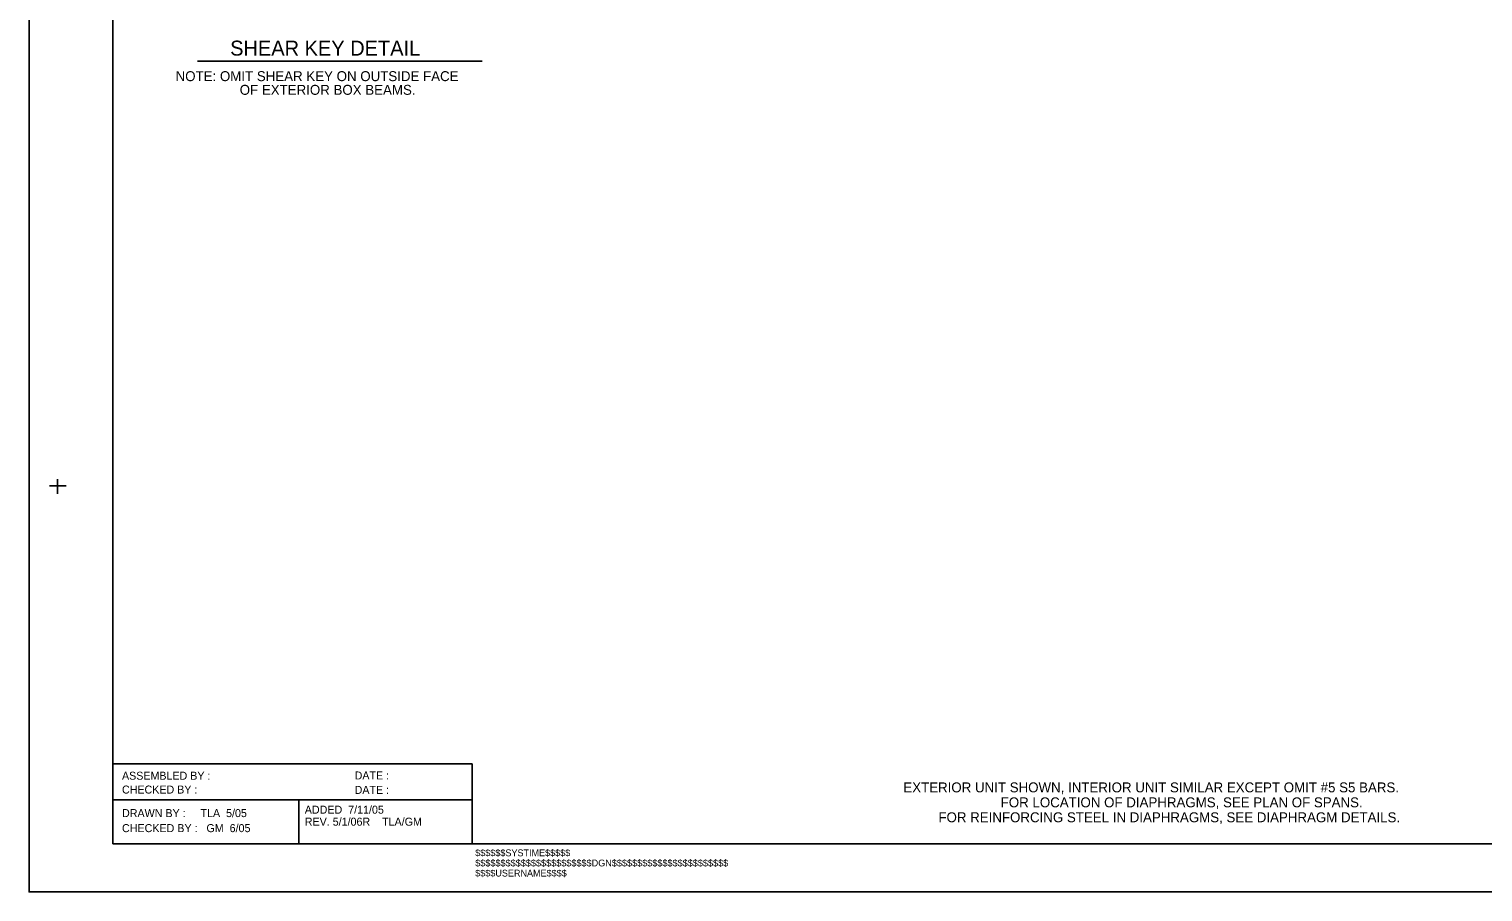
# Model space of a CAD drawing. Extents: x 1269527.1 to 1269560.2, y 874064.2 to 874087.8.
# Drawn here: x 1269527.11 to 1269545.39, y 874064.17 to 874075.02 of the extents above; entities that cross this region are included whole.
import ezdxf

# ---------------------------------------------------------------- set-up
doc = ezdxf.new("R2010")
doc.units = 0
for name, color, linetype in [('Plan Sheet', 7, 'Continuous'), ('Plan Sheet CELL', 7, 'Continuous'), ('Plot Label CELL', 7, 'Continuous'), ('Plot Shape CELL', 7, 'Continuous'), ('Subtitle Text', 7, 'Continuous'), ('Text', 7, 'Continuous')]:
    doc.layers.add(name, color=color, linetype=linetype)

msp = doc.modelspace()

# ---------------------------------------------------------------- linework, layer by layer
at = {"layer": 'Plan Sheet'}
for p, q in [((1269528.169, 874065.778), (1269532.685, 874065.778)), ((1269532.685, 874064.773), (1269532.685, 874065.778)), ((1269532.685, 874065.325), (1269528.169, 874065.325)), ((1269530.506, 874064.773), (1269530.506, 874065.325)), ((1269528.169, 874064.773), (1269532.685, 874064.773))]:
    msp.add_line(p, q, dxfattribs=at)
at = {"layer": 'Plan Sheet CELL'}
for p, q in [((1269528.169, 874064.773), (1269528.169, 874085.773)), ((1269527.472, 874069.174), (1269527.472, 874069.356)), ((1269527.37, 874069.274), (1269527.58, 874069.274)), ((1269528.169, 874064.773), (1269560.169, 874064.773)), ((1269527.115, 874064.167), (1269527.115, 874064.167))]:
    msp.add_line(p, q, dxfattribs=at)
at = {"layer": 'Plot Shape CELL'}
msp.add_lwpolyline([(1269527.115, 874086.167), (1269560.178, 874086.167), (1269560.178, 874064.167), (1269527.115, 874064.167)], close=True, dxfattribs=at)
at = {"layer": 'Subtitle Text'}
msp.add_line((1269532.81, 874074.611), (1269529.232, 874074.611), dxfattribs=at)

# ---------------------------------------------------------------- texts
at = {"layer": 'Plan Sheet'}
for s, height, p in [('ASSEMBLED BY :', 0.10039, (1269528.283, 874065.578)), ('DATE :', 0.1004, (1269531.208, 874065.581)), ('CHECKED BY :', 0.10039, (1269528.283, 874065.404)), ('DATE :', 0.1004, (1269531.208, 874065.4)), ('DRAWN BY :     TLA  5/05', 0.10062, (1269528.283, 874065.108)), ('ADDED  7/11/05', 0.10059, (1269530.581, 874065.151)), ('CHECKED BY :   GM  6/05', 0.10062, (1269528.283, 874064.919)), ('REV. 5/1/06R    TLA/GM', 0.10059, (1269530.581, 874065))]:
    msp.add_text(s, height=height, dxfattribs=at).set_placement(p)
at = {"layer": 'Plot Label CELL'}
for s, height, p in [('$$$$$$SYSTIME$$$$$', 0.08504, (1269532.724, 874064.616)), ('$$$$$$$$$$$$$$$$$$$$$$$DGN$$$$$$$$$$$$$$$$$$$$$$$', 0.08556, (1269532.724, 874064.488)), ('$$$$USERNAME$$$$', 0.08504, (1269532.724, 874064.361))]:
    msp.add_text(s, height=height, dxfattribs=at).set_placement(p)
at = {"layer": 'Subtitle Text'}
msp.add_text('SHEAR KEY DETAIL', height=0.18802, dxfattribs=at).set_placement((1269529.643, 874074.682))
at = {"layer": 'Text'}
for s, p in [('NOTE: OMIT SHEAR KEY ON OUTSIDE FACE', (1269528.957, 874074.361)), ('OF EXTERIOR BOX BEAMS.', (1269529.763, 874074.189)), ('EXTERIOR UNIT SHOWN, INTERIOR UNIT SIMILAR EXCEPT OMIT #5 S5 BARS.', (1269538.107, 874065.419)), ('FOR LOCATION OF DIAPHRAGMS, SEE PLAN OF SPANS.', (1269539.331, 874065.231)), ('FOR REINFORCING STEEL IN DIAPHRAGMS, SEE DIAPHRAGM DETAILS.', (1269538.548, 874065.043))]:
    msp.add_text(s, height=0.125, dxfattribs=at).set_placement(p)

doc.saveas('drawing.dxf')
